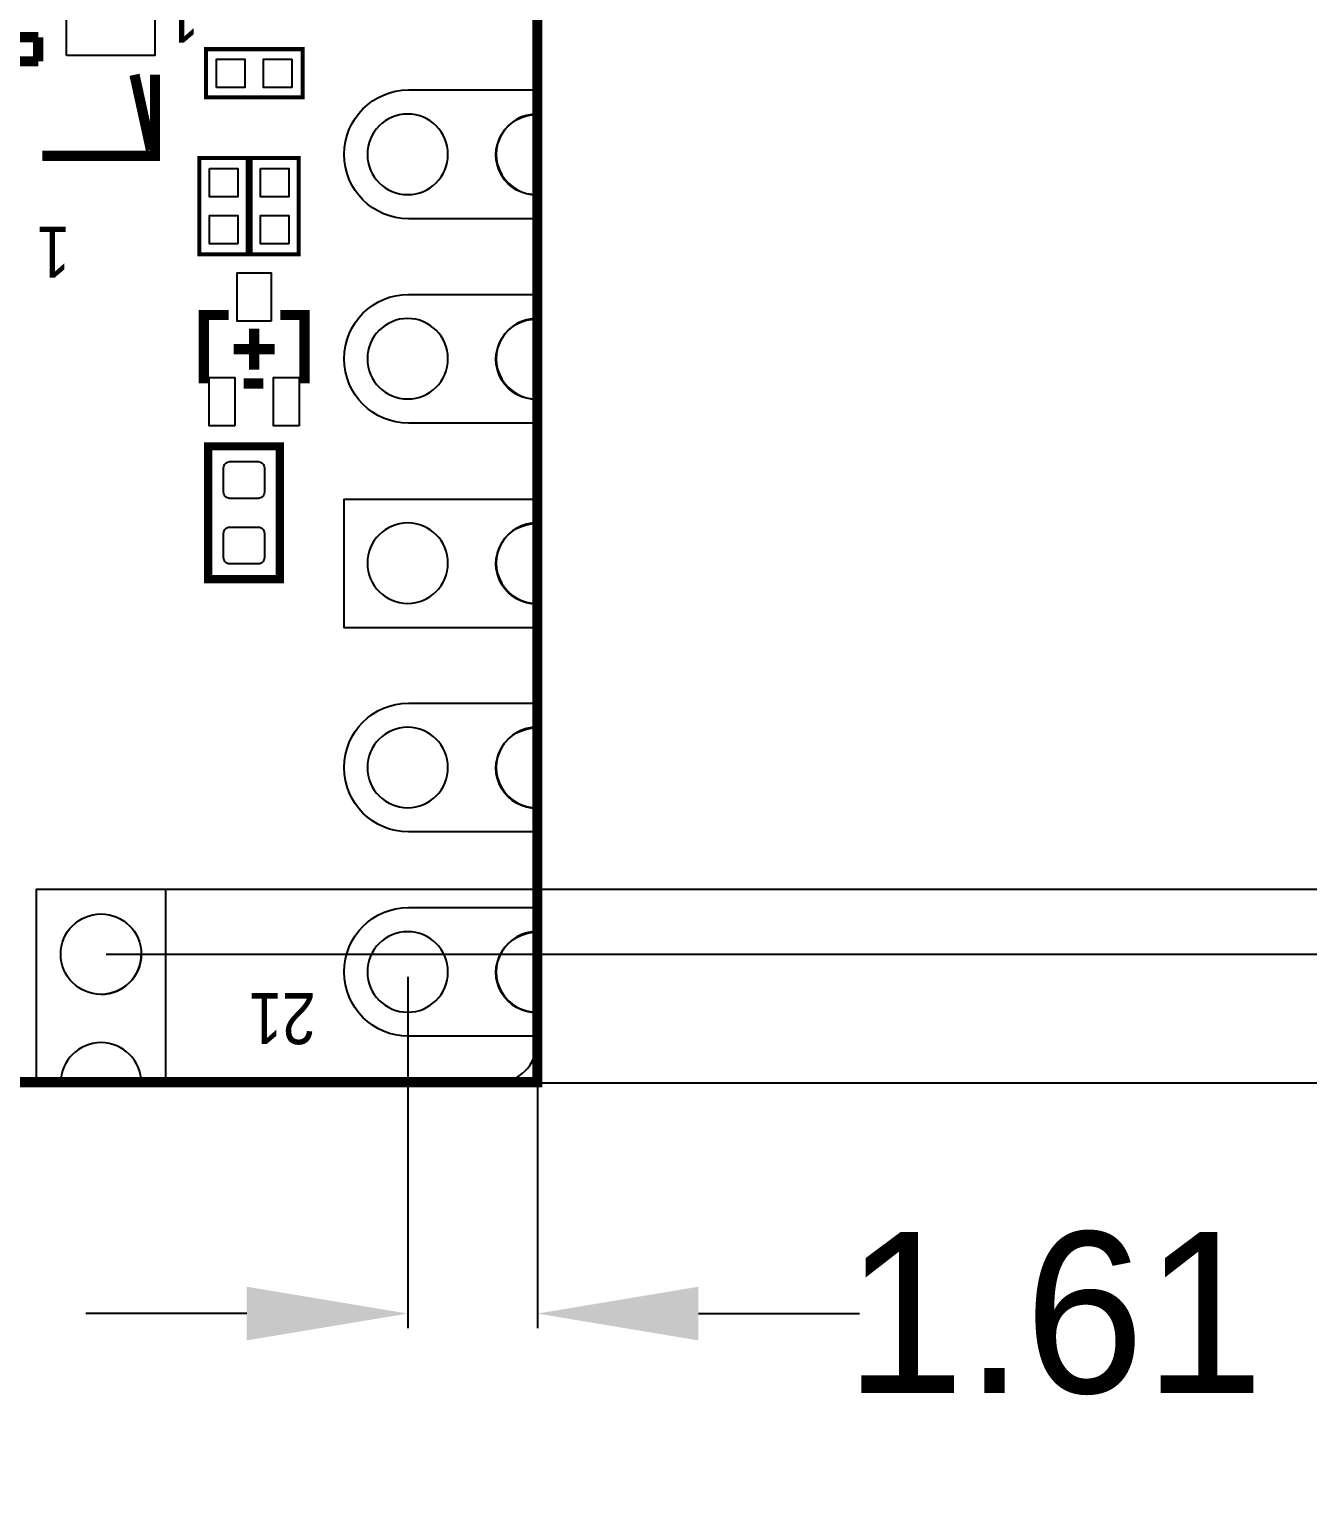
# Model space of a CAD drawing. Extents: x -3.1 to 72.3, y -97.3 to -26.1.
# Drawn here: x 39.07 to 54.94, y -97.31 to -78.91 of the extents above; entities that cross this region are included whole.
import ezdxf
from ezdxf.enums import TextEntityAlignment as Align

# ---------------------------------------------------------------- set-up
doc = ezdxf.new("R2010")
doc.units = 0
doc.header["$MEASUREMENT"] = 0
doc.layers.get('0').update_dxf_attribs({"linetype": 'CONTINUOUS'})
doc.layers.get('Defpoints').update_dxf_attribs({"linetype": 'CONTINUOUS'})
for name, color, linetype in [('BG_OUTLINE', 254, 'CONTINUOUS'), ('PG_SILKSCREEN_TOP', 254, 'CONTINUOUS'), ('PIN_TOP', 94, 'CONTINUOUS')]:
    doc.layers.add(name, color=color, linetype=linetype)
doc.dimstyles.get("Standard").update_dxf_attribs({"dimtxt": 2, "dimasz": 2, "dimexe": 0.18, "dimexo": 0.0625, "dimgap": 0.09, "dimtad": 0, "dimtih": 1, "dimtoh": 1, "dimdec": 4, "dimzin": 0, "dimdsep": 46, "dimtxsty": 'STANDARD', "dimcen": 0.09, "dimadec": 0, "dimazin": 0, "dimtfac": 1, "dimtdec": 4, "dimtofl": 0, "dimtmove": 0, "dimatfit": 3, "dimfxl": 1, "dimtolj": 1, "dimtzin": 0, "dimarcsym": 0})

# ---------------------------------------------------------------- blocks, each defined once
blk = doc.blocks.new('*D13')
at = {"color": 0, "linetype": 'Continuous', "lineweight": -2, "transparency": 16777216}
for p, q in [((43.763, -90.68), (43.763, -95.043)), ((45.374, -90.68), (45.374, -95.043)), ((41.763, -94.863), (39.763, -94.863)), ((47.374, -94.863), (49.374, -94.863))]:
    blk.add_line(p, q, dxfattribs=at)
at = {"color": 0, "linetype": 'Continuous', "transparency": 16777216}
for points in [[(41.763, -94.529), (41.763, -95.196), (43.763, -94.863)], [(47.374, -94.529), (47.374, -95.196), (45.374, -94.863)]]:
    blk.add_solid(points, dxfattribs=at)
at = {"layer": 'Defpoints', "color": 0, "linetype": 'Continuous', "transparency": 16777216}
for p in [(43.763, -90.617), (45.374, -90.617), (45.374, -94.863)]:
    blk.add_point(p, dxfattribs=at)
at = {"color": 0, "linetype": 'Continuous', "transparency": 16777216, "insert": (51.797, -94.863), "char_height": 2, "attachment_point": 5}
blk.add_mtext('\\A1;1.61', dxfattribs=at)
blk = doc.blocks.new('*D18')
at = {"color": 0, "linetype": 'Continuous', "lineweight": -2, "transparency": 16777216}
for p, q in [((62.063, -88.396), (62.063, -86.396)), ((40.016, -90.396), (62.243, -90.396)), ((40.016, -91.996), (62.243, -91.996)), ((62.063, -93.996), (62.063, -95.996)), ((62.063, -95.996), (60.063, -95.996))]:
    blk.add_line(p, q, dxfattribs=at)
at = {"color": 0, "linetype": 'Continuous', "transparency": 16777216}
for points in [[(61.729, -88.396), (62.396, -88.396), (62.063, -90.396)], [(61.729, -93.996), (62.396, -93.996), (62.063, -91.996)]]:
    blk.add_solid(points, dxfattribs=at)
at = {"layer": 'Defpoints', "color": 0, "linetype": 'Continuous', "transparency": 16777216}
for p in [(39.953, -90.396), (39.953, -91.996), (62.063, -91.996)]:
    blk.add_point(p, dxfattribs=at)
at = {"color": 0, "linetype": 'Continuous', "transparency": 16777216, "insert": (58.306, -95.996), "char_height": 2, "attachment_point": 5}
blk.add_mtext('\\A1;1.6', dxfattribs=at)
blk = doc.blocks.new('*D19')
at = {"color": 0, "linetype": 'Continuous', "lineweight": -2, "transparency": 16777216}
for p, q in [((69.67, -87.587), (69.67, -85.587)), ((40.016, -89.587), (69.85, -89.587)), ((40.016, -91.996), (69.85, -91.996)), ((69.67, -93.996), (69.67, -95.996))]:
    blk.add_line(p, q, dxfattribs=at)
at = {"color": 0, "linetype": 'Continuous', "transparency": 16777216}
for points in [[(69.337, -87.587), (70.004, -87.587), (69.67, -89.587)], [(69.337, -93.996), (70.004, -93.996), (69.67, -91.996)]]:
    blk.add_solid(points, dxfattribs=at)
at = {"layer": 'Defpoints', "color": 0, "linetype": 'Continuous', "transparency": 16777216}
for p in [(39.953, -89.587), (69.67, -89.587), (39.953, -91.996)]:
    blk.add_point(p, dxfattribs=at)
at = {"color": 0, "linetype": 'Continuous', "transparency": 16777216, "insert": (69.67, -90.792), "char_height": 2, "attachment_point": 5}
blk.add_mtext('\\A1;2.40', dxfattribs=at)

msp = doc.modelspace()

# ---------------------------------------------------------------- linework, layer by layer
at = {"layer": 'BG_OUTLINE'}
for points in [[(37.91, -91.99456), (44.87011, -91.99456, 0.414257), (45.36998, -91.49443), (45.36998, -91.12435, -1.020488), (45.36998, -90.12461), (45.36998, -88.58435, -1.020488), (45.36998, -87.58461), (45.36998, -86.04435, -1.020488), (45.36998, -85.04461), (45.36998, -83.50435, -1.020488), (45.36998, -82.50461), (45.36998, -80.96435, -1.020488), (45.36998, -79.96461), (45.36998, -78.42435, -1.020488)], [(44.26356, -80.45737, 1), (43.26331, -80.45737)], [(43.26331, -80.45737, 1), (44.26356, -80.45737)], [(44.26356, -82.99737, 1), (43.26331, -82.99737)], [(43.26331, -82.99737, 1), (44.26356, -82.99737)], [(44.26356, -85.53737, 1), (43.26331, -85.53737)], [(43.26331, -85.53737, 1), (44.26356, -85.53737)], [(44.26356, -88.07737, 1), (43.26331, -88.07737)], [(43.26331, -88.07737, 1), (44.26356, -88.07737)], [(44.26356, -90.61737, 1), (43.26331, -90.61737)], [(39.95343, -90.89626, -0.414065), (39.45331, -90.39639)], [(39.95343, -90.89626, 0.414065), (40.45356, -90.39639)], [(43.26331, -90.61737, 1), (44.26356, -90.61737)], [(40.45356, -91.99634, 0.99998), (39.45331, -91.99634)]]:
    msp.add_lwpolyline(points, format="xyb", dxfattribs=at)
at = {"layer": 'PG_SILKSCREEN_TOP'}
for points, const_width in [([(34.87343, -91.98745), (45.37354, -91.98745), (45.37354, -40.98729), (24.37333, -40.98729), (24.37333, -91.98745), (34.87343, -91.98745)], 0.127), ([(30.57347, -79.00195), (39.1734, -79.00195)], 0.127), ([(39.1734, -79.00195), (39.1734, -79.30192)], 0.127), ([(41.25671, -79.15003), (42.4566, -79.15003), (42.4566, -79.74998), (41.25671, -79.74998), (41.25671, -79.15003)], 0.05004), ([(30.57347, -79.30192), (39.1734, -79.30192)], 0.127), ([(40.62349, -79.4688), (40.62349, -80.47693), (39.22649, -80.47693)], 0.127), ([(40.36949, -79.4688), (40.57345, -80.402)], 0.127), ([(41.17568, -81.70095), (41.17568, -80.50106), (41.77563, -80.50106), (41.77563, -81.70095), (41.17568, -81.70095)], 0.05004), ([(42.41063, -80.50106), (42.41063, -81.70095), (41.81068, -81.70095), (41.81068, -80.50106), (42.41063, -80.50106)], 0.05004), ([(41.53865, -82.45406), (41.23156, -82.45406), (41.23156, -83.30395)], 0.127), ([(42.48175, -83.30395), (42.48175, -82.45406), (42.18178, -82.45406)], 0.127), ([(41.85666, -83.13301), (41.85666, -82.62501)], 0.127), ([(41.60266, -82.87901), (42.11066, -82.87901)], 0.127), ([(41.72458, -83.30395), (41.97172, -83.30395)], 0.127), ([(42.17416, -84.08551), (42.17416, -85.73651), (41.28516, -85.73651), (41.28516, -84.08551), (42.17416, -84.08551)], 0.1016)]:
    msp.add_lwpolyline(points, dxfattribs=dict(at, const_width=const_width))
at = {"layer": 'PIN_TOP'}
for points in [[(39.52329, -79.22699), (39.52329, -78.0271), (40.62336, -78.0271), (40.62336, -79.22699)], [(41.38892, -79.62539), (41.38892, -79.27462), (41.73969, -79.27462), (41.73969, -79.62539)], [(42.32452, -79.27449), (42.32452, -79.62527), (41.97375, -79.62527), (41.97375, -79.27449)], [(41.30027, -80.63326), (41.65104, -80.63326), (41.65104, -80.98404), (41.30027, -80.98404)], [(41.93527, -80.63326), (42.28604, -80.63326), (42.28604, -80.98404), (41.93527, -80.98404)], [(41.65104, -81.56875), (41.30027, -81.56875), (41.30027, -81.21797), (41.65104, -81.21797)], [(42.28604, -81.56875), (41.93527, -81.56875), (41.93527, -81.21797), (42.28604, -81.21797)], [(42.06671, -82.52899), (41.6466, -82.52899), (41.6466, -81.92905), (42.06671, -81.92905)], [(41.61663, -83.82897), (41.29659, -83.82897), (41.29659, -83.22902), (41.61663, -83.22902)], [(42.41673, -83.82897), (42.09669, -83.82897), (42.09669, -83.22902), (42.41673, -83.22902)]]:
    msp.add_lwpolyline(points, close=True, dxfattribs=at)
for points in [[(45.37354, -81.25734, -0.00003969), (45.37341, -81.25734), (43.77347, -81.25734, -1), (43.77347, -79.6574), (45.37341, -79.6574, -0.00003969), (45.37354, -79.6574, -0.00003969)], [(45.37354, -83.79734, -0.00003969), (45.37341, -83.79734), (43.77347, -83.79734, -1), (43.77347, -82.1974), (45.37341, -82.1974, -0.00003969), (45.37354, -82.1974, -0.00003969)], [(45.37354, -88.87734, -0.00003969), (45.37341, -88.87734), (43.77347, -88.87734, -1), (43.77347, -87.2774), (45.37341, -87.2774, -0.00003969), (45.37354, -87.2774, -0.00003969)], [(45.37354, -91.41734, -0.00003969), (45.37341, -91.41734), (43.77347, -91.41734, -1), (43.77347, -89.8174), (45.37341, -89.8174, -0.00003969), (45.37354, -89.8174, -0.00003969)]]:
    msp.add_lwpolyline(points, format="xyb", dxfattribs=at)
for points in [[(41.55186, -84.73321, -0.414214), (41.47566, -84.65701), (41.47566, -84.35221, -0.414214), (41.55186, -84.27601), (41.90746, -84.27601, -0.414214), (41.98366, -84.35221), (41.98366, -84.65701, -0.414214), (41.90746, -84.73321)], [(41.55186, -85.54601, -0.414214), (41.47566, -85.46981), (41.47566, -85.16501, -0.414214), (41.55186, -85.08881), (41.90746, -85.08881, -0.414214), (41.98366, -85.16501), (41.98366, -85.46981, -0.414214), (41.90746, -85.54601)]]:
    msp.add_lwpolyline(points, format="xyb", close=True, dxfattribs=at)
for points in [[(45.37354, -86.34039), (42.97349, -86.34039), (42.97349, -84.74044), (45.37354, -84.74044)], [(39.15359, -91.99456), (39.15359, -89.5874), (40.75353, -89.5874), (40.75353, -91.99456)]]:
    msp.add_lwpolyline(points, dxfattribs=at)
msp.add_circle((39.95343, -90.39639), 0.5, dxfattribs=at)
for centre in [(45.36338, -80.45737), (45.36338, -82.99737), (45.36338, -85.53737), (45.36338, -88.07737), (45.36338, -90.61737)]:
    msp.add_arc(centre, 0.5, 88.835667, 271.164333, dxfattribs=at)

# ---------------------------------------------------------------- texts
at = {"layer": 'PG_SILKSCREEN_TOP', "width": 0.88}
msp.add_text('1', height=0.635, rotation=180, dxfattribs=at).set_placement((40.96766, -78.43401), align=Align.CENTER)
for s, p in [('1', (39.57066, -81.35501)), ('21', (42.61866, -90.88001))]:
    msp.add_text(s, height=0.635, rotation=180, dxfattribs=at).set_placement(p)

# ---------------------------------------------------------------- dimensions: what is measured, and where the dimension line sits
at = {"color": 140, "linetype": 'Continuous'}
for base, p1, p2, text, picture, middle in [((69.67045, -89.5874), (39.95343, -91.99635), (39.95343, -89.5874), '2.40', '*D19', (69.67045, -90.79187)), ((62.06267, -91.99635), (39.95343, -90.39639), (39.95343, -91.99635), '1.6', '*D18', (58.306, -95.99635))]:
    dim = msp.add_linear_dim(base=base, p1=p1, p2=p2, angle=90, text=text, dimstyle='Standard', dxfattribs=at)
    dim.commit()
    dim.dimension.update_dxf_attribs({"geometry": picture, "text_midpoint": middle})
dim = msp.add_linear_dim(base=(45.37354, -94.86251), p1=(43.76343, -90.61737), p2=(45.37354, -90.61737), text='1.61', dimstyle='Standard', dxfattribs=at)
dim.commit()
dim.dimension.update_dxf_attribs({"geometry": '*D13', "text_midpoint": (51.79687, -94.86251)})

doc.saveas('drawing.dxf')
